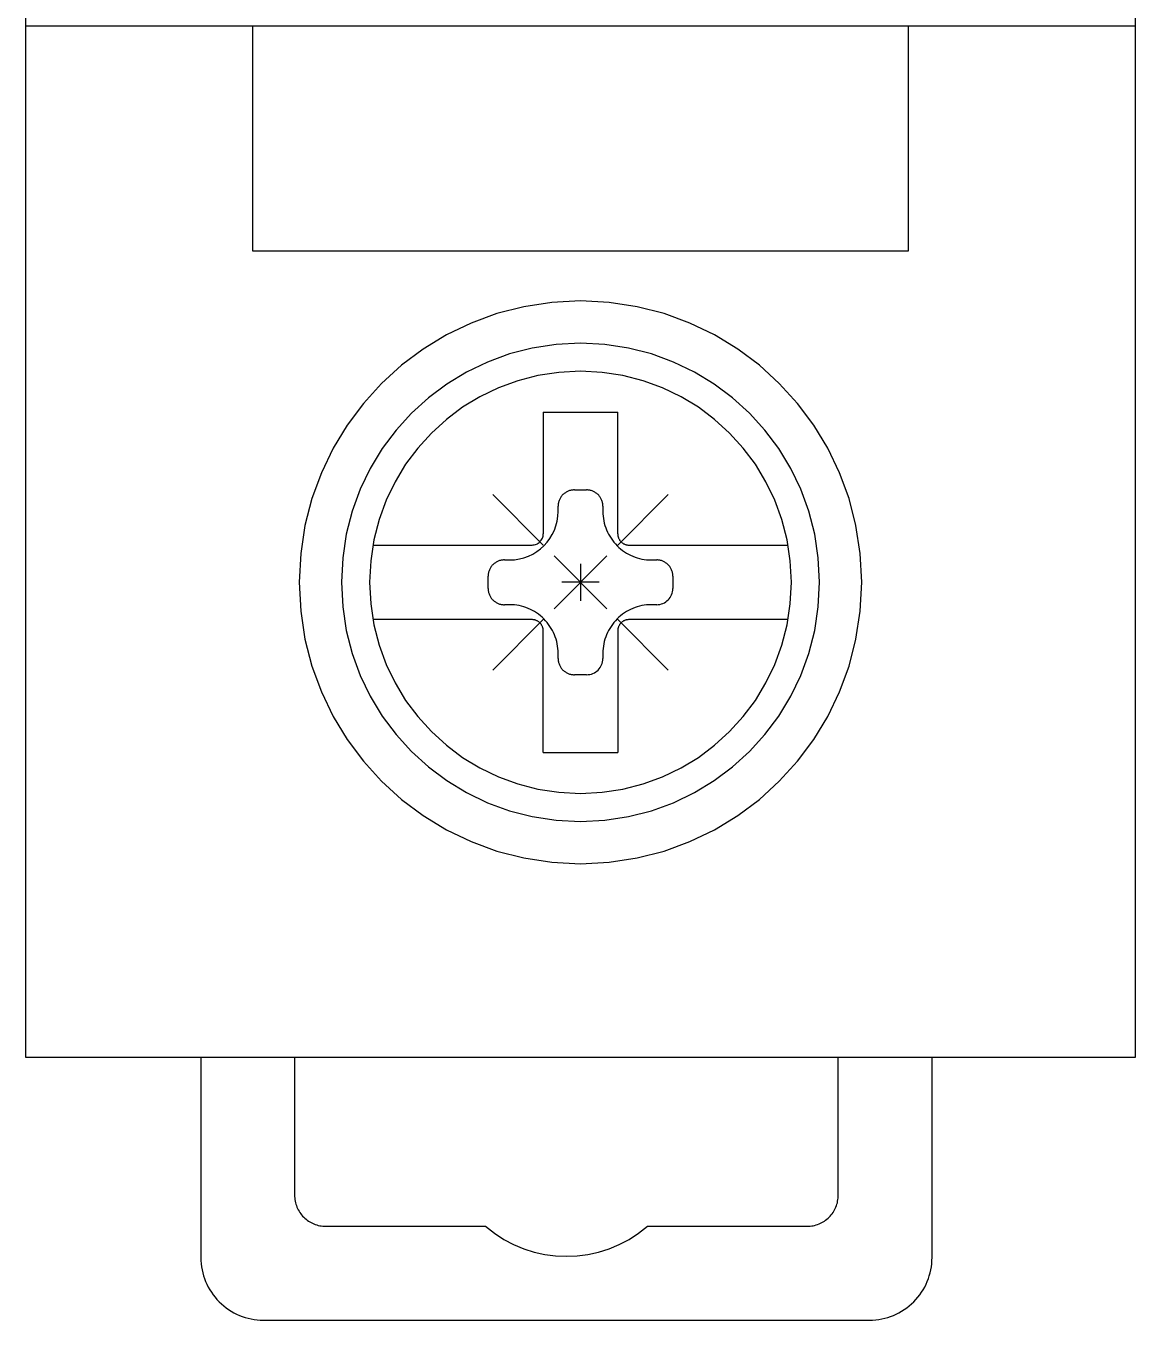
# Model space of a CAD drawing. Header units: millimetres. Extents: x 173893 to 258446, y -176540 to -123824.
# Drawn here: x 192818.97 to 192836.94, y -162010.49 to -161989.53 of the extents above; entities that cross this region are included whole.
import ezdxf

# ---------------------------------------------------------------- set-up
doc = ezdxf.new("R2010")
doc.units = ezdxf.units.MM
doc.header["$LTSCALE"] = 3

msp = doc.modelspace()

# ---------------------------------------------------------------- linework, layer by layer
for p, q in [((192818.967, -162006.235), (192818.967, -161926.754)), ((192836.939, -161926.754), (192836.939, -162006.235)), ((192818.967, -161989.529), (192836.939, -161989.529)), ((192822.637, -161989.529), (192822.637, -161993.174)), ((192833.268, -161993.174), (192833.268, -161989.529)), ((192822.637, -161993.174), (192833.268, -161993.174)), ((192827.034, -161994.076), (192826.598, -161994.188)), ((192827.487, -161994.007), (192827.034, -161994.076)), ((192827.953, -161993.984), (192827.487, -161994.007)), ((192828.418, -161994.007), (192827.953, -161993.984)), ((192827.953, -161993.984), (192827.953, -161993.984)), ((192828.871, -161994.076), (192828.418, -161994.007)), ((192829.307, -161994.188), (192828.871, -161994.076)), ((192826.598, -161994.188), (192826.179, -161994.342)), ((192829.726, -161994.342), (192829.307, -161994.188)), ((192825.781, -161994.534), (192825.405, -161994.762)), ((192826.179, -161994.342), (192825.781, -161994.534)), ((192830.124, -161994.534), (192829.726, -161994.342)), ((192830.5, -161994.762), (192830.124, -161994.534)), ((192827.172, -161994.746), (192826.801, -161994.841)), ((192827.557, -161994.687), (192827.172, -161994.746)), ((192827.953, -161994.667), (192827.557, -161994.687)), ((192828.348, -161994.687), (192827.953, -161994.667)), ((192827.953, -161994.667), (192827.953, -161994.667)), ((192828.733, -161994.746), (192828.348, -161994.687)), ((192829.104, -161994.841), (192828.733, -161994.746)), ((192825.405, -161994.762), (192825.054, -161995.024)), ((192826.801, -161994.841), (192826.445, -161994.972)), ((192829.46, -161994.972), (192829.104, -161994.841)), ((192830.851, -161995.024), (192830.5, -161994.762)), ((192825.054, -161995.024), (192824.731, -161995.318)), ((192826.106, -161995.135), (192825.787, -161995.329)), ((192826.445, -161994.972), (192826.106, -161995.135)), ((192827.603, -161995.14), (192827.264, -161995.192)), ((192827.953, -161995.123), (192827.603, -161995.14)), ((192828.302, -161995.14), (192827.953, -161995.123)), ((192827.953, -161995.123), (192827.953, -161995.123)), ((192828.641, -161995.192), (192828.302, -161995.14)), ((192829.798, -161995.135), (192829.46, -161994.972)), ((192830.118, -161995.329), (192829.798, -161995.135)), ((192831.174, -161995.318), (192830.851, -161995.024)), ((192824.731, -161995.318), (192824.437, -161995.642)), ((192825.787, -161995.329), (192825.489, -161995.552)), ((192826.936, -161995.276), (192826.622, -161995.391)), ((192827.264, -161995.192), (192826.936, -161995.276)), ((192828.969, -161995.276), (192828.641, -161995.192)), ((192829.283, -161995.391), (192828.969, -161995.276)), ((192830.416, -161995.552), (192830.118, -161995.329)), ((192831.468, -161995.642), (192831.174, -161995.318)), ((192825.489, -161995.552), (192825.214, -161995.802)), ((192826.324, -161995.535), (192826.042, -161995.706)), ((192826.622, -161995.391), (192826.324, -161995.535)), ((192829.581, -161995.535), (192829.283, -161995.391)), ((192829.863, -161995.706), (192829.581, -161995.535)), ((192830.691, -161995.802), (192830.416, -161995.552)), ((192824.437, -161995.642), (192824.174, -161995.993)), ((192826.042, -161995.706), (192825.779, -161995.903)), ((192827.349, -161995.782), (192827.349, -161997.754)), ((192827.349, -161995.782), (192828.556, -161995.782)), ((192828.556, -161997.754), (192828.556, -161995.782)), ((192830.126, -161995.903), (192829.863, -161995.706)), ((192831.731, -161995.993), (192831.468, -161995.642)), ((192824.174, -161995.993), (192823.946, -161996.368)), ((192825.214, -161995.802), (192824.964, -161996.076)), ((192825.779, -161995.903), (192825.536, -161996.124)), ((192830.369, -161996.124), (192830.126, -161995.903)), ((192830.941, -161996.076), (192830.691, -161995.802)), ((192831.959, -161996.368), (192831.731, -161995.993)), ((192824.964, -161996.076), (192824.741, -161996.375)), ((192825.536, -161996.124), (192825.316, -161996.366)), ((192830.589, -161996.366), (192830.369, -161996.124)), ((192831.164, -161996.375), (192830.941, -161996.076)), ((192823.946, -161996.368), (192823.754, -161996.767)), ((192824.741, -161996.375), (192824.547, -161996.694)), ((192825.316, -161996.366), (192825.119, -161996.629)), ((192830.786, -161996.629), (192830.589, -161996.366)), ((192831.358, -161996.694), (192831.164, -161996.375)), ((192832.151, -161996.767), (192831.959, -161996.368)), ((192825.119, -161996.629), (192824.948, -161996.911)), ((192830.957, -161996.911), (192830.786, -161996.629)), ((192823.754, -161996.767), (192823.601, -161997.185)), ((192824.547, -161996.694), (192824.384, -161997.033)), ((192831.521, -161997.033), (192831.358, -161996.694)), ((192832.304, -161997.185), (192832.151, -161996.767)), ((192824.384, -161997.033), (192824.254, -161997.388)), ((192824.948, -161996.911), (192824.804, -161997.21)), ((192827.789, -161997.051), (192827.777, -161997.055)), ((192827.802, -161997.049), (192827.789, -161997.051)), ((192827.814, -161997.046), (192827.802, -161997.049)), ((192827.827, -161997.045), (192827.814, -161997.046)), ((192827.84, -161997.044), (192827.827, -161997.045)), ((192827.853, -161997.044), (192827.84, -161997.044)), ((192827.853, -161997.044), (192827.853, -161997.044)), ((192827.853, -161997.044), (192828.052, -161997.044)), ((192828.065, -161997.044), (192828.052, -161997.044)), ((192828.078, -161997.045), (192828.065, -161997.044)), ((192828.091, -161997.046), (192828.078, -161997.045)), ((192828.104, -161997.049), (192828.091, -161997.046)), ((192828.116, -161997.051), (192828.104, -161997.049)), ((192828.128, -161997.055), (192828.116, -161997.051)), ((192831.101, -161997.21), (192830.957, -161996.911)), ((192831.651, -161997.388), (192831.521, -161997.033)), ((192823.601, -161997.185), (192823.489, -161997.622)), ((192824.804, -161997.21), (192824.689, -161997.524)), ((192826.53, -161997.117), (192827.349, -161997.937)), ((192827.596, -161997.254), (192827.593, -161997.267)), ((192827.598, -161997.242), (192827.596, -161997.254)), ((192827.602, -161997.23), (192827.598, -161997.242)), ((192827.606, -161997.217), (192827.602, -161997.23)), ((192827.611, -161997.205), (192827.606, -161997.217)), ((192827.616, -161997.194), (192827.611, -161997.205)), ((192827.621, -161997.182), (192827.616, -161997.194)), ((192827.628, -161997.171), (192827.621, -161997.182)), ((192827.635, -161997.16), (192827.628, -161997.171)), ((192827.642, -161997.15), (192827.635, -161997.16)), ((192827.65, -161997.14), (192827.642, -161997.15)), ((192827.658, -161997.13), (192827.65, -161997.14)), ((192827.668, -161997.12), (192827.658, -161997.13)), ((192827.677, -161997.111), (192827.668, -161997.12)), ((192827.668, -161997.12), (192827.668, -161997.12)), ((192827.687, -161997.103), (192827.677, -161997.111)), ((192827.697, -161997.095), (192827.687, -161997.103)), ((192827.707, -161997.088), (192827.697, -161997.095)), ((192827.718, -161997.081), (192827.707, -161997.088)), ((192827.729, -161997.074), (192827.718, -161997.081)), ((192827.741, -161997.069), (192827.729, -161997.074)), ((192827.753, -161997.063), (192827.741, -161997.069)), ((192827.765, -161997.059), (192827.753, -161997.063)), ((192827.777, -161997.055), (192827.765, -161997.059)), ((192828.141, -161997.059), (192828.128, -161997.055)), ((192828.153, -161997.063), (192828.141, -161997.059)), ((192828.164, -161997.069), (192828.153, -161997.063)), ((192828.176, -161997.074), (192828.164, -161997.069)), ((192828.187, -161997.081), (192828.176, -161997.074)), ((192828.198, -161997.088), (192828.187, -161997.081)), ((192828.208, -161997.095), (192828.198, -161997.088)), ((192828.219, -161997.103), (192828.208, -161997.095)), ((192828.228, -161997.111), (192828.219, -161997.103)), ((192828.238, -161997.12), (192828.228, -161997.111)), ((192828.247, -161997.13), (192828.238, -161997.12)), ((192828.238, -161997.12), (192828.238, -161997.12)), ((192828.255, -161997.14), (192828.247, -161997.13)), ((192828.263, -161997.15), (192828.255, -161997.14)), ((192828.271, -161997.16), (192828.263, -161997.15)), ((192828.277, -161997.171), (192828.271, -161997.16)), ((192828.284, -161997.182), (192828.277, -161997.171)), ((192828.289, -161997.194), (192828.284, -161997.182)), ((192828.295, -161997.205), (192828.289, -161997.194)), ((192828.299, -161997.217), (192828.295, -161997.205)), ((192828.303, -161997.23), (192828.299, -161997.217)), ((192828.307, -161997.242), (192828.303, -161997.23)), ((192828.31, -161997.254), (192828.307, -161997.242)), ((192828.312, -161997.267), (192828.31, -161997.254)), ((192828.556, -161997.937), (192829.375, -161997.117)), ((192831.216, -161997.524), (192831.101, -161997.21)), ((192832.416, -161997.622), (192832.304, -161997.185)), ((192824.254, -161997.388), (192824.158, -161997.76)), ((192827.575, -161997.549), (192827.586, -161997.471)), ((192827.586, -161997.471), (192827.591, -161997.391)), ((192827.592, -161997.28), (192827.591, -161997.293)), ((192827.591, -161997.293), (192827.591, -161997.306)), ((192827.591, -161997.391), (192827.591, -161997.306)), ((192827.593, -161997.267), (192827.592, -161997.28)), ((192828.313, -161997.28), (192828.312, -161997.267)), ((192828.314, -161997.293), (192828.313, -161997.28)), ((192828.315, -161997.306), (192828.314, -161997.293)), ((192828.315, -161997.306), (192828.315, -161997.391)), ((192828.315, -161997.306), (192828.315, -161997.306)), ((192828.315, -161997.391), (192828.315, -161997.391)), ((192828.315, -161997.391), (192828.316, -161997.43)), ((192828.316, -161997.43), (192828.318, -161997.468)), ((192828.318, -161997.468), (192828.323, -161997.507)), ((192831.747, -161997.76), (192831.651, -161997.388)), ((192823.489, -161997.622), (192823.42, -161998.074)), ((192824.689, -161997.524), (192824.605, -161997.851)), ((192827.529, -161997.697), (192827.555, -161997.625)), ((192827.555, -161997.625), (192827.575, -161997.549)), ((192828.323, -161997.507), (192828.33, -161997.545)), ((192828.33, -161997.545), (192828.338, -161997.582)), ((192828.338, -161997.582), (192828.349, -161997.619)), ((192828.349, -161997.619), (192828.361, -161997.656)), ((192828.361, -161997.656), (192828.375, -161997.692)), ((192831.3, -161997.851), (192831.216, -161997.524)), ((192832.485, -161998.074), (192832.416, -161997.622)), ((192824.158, -161997.76), (192824.1, -161998.144)), ((192824.605, -161997.851), (192824.553, -161998.191)), ((192827.283, -161997.895), (192827.296, -161997.883)), ((192827.296, -161997.883), (192827.307, -161997.87)), ((192827.307, -161997.87), (192827.318, -161997.856)), ((192827.318, -161997.856), (192827.327, -161997.841)), ((192827.327, -161997.841), (192827.335, -161997.825)), ((192827.335, -161997.825), (192827.341, -161997.808)), ((192827.341, -161997.808), (192827.346, -161997.791)), ((192827.346, -161997.791), (192827.348, -161997.773)), ((192827.348, -161997.773), (192827.349, -161997.754)), ((192827.36, -161997.947), (192827.411, -161997.891)), ((192827.411, -161997.891), (192827.456, -161997.831)), ((192827.456, -161997.831), (192827.495, -161997.766)), ((192827.495, -161997.766), (192827.529, -161997.697)), ((192828.375, -161997.692), (192828.39, -161997.727)), ((192828.39, -161997.727), (192828.407, -161997.761)), ((192828.407, -161997.761), (192828.426, -161997.795)), ((192828.426, -161997.795), (192828.447, -161997.827)), ((192828.447, -161997.827), (192828.469, -161997.859)), ((192828.469, -161997.859), (192828.493, -161997.889)), ((192828.493, -161997.889), (192828.518, -161997.919)), ((192828.556, -161997.754), (192828.556, -161997.754)), ((192828.556, -161997.754), (192828.556, -161997.763)), ((192828.556, -161997.763), (192828.557, -161997.772)), ((192828.557, -161997.772), (192828.558, -161997.781)), ((192828.558, -161997.781), (192828.559, -161997.79)), ((192828.559, -161997.79), (192828.561, -161997.798)), ((192828.561, -161997.798), (192828.564, -161997.807)), ((192828.564, -161997.807), (192828.566, -161997.816)), ((192828.566, -161997.816), (192828.57, -161997.824)), ((192828.57, -161997.824), (192828.573, -161997.832)), ((192828.573, -161997.832), (192828.577, -161997.84)), ((192828.577, -161997.84), (192828.582, -161997.848)), ((192828.582, -161997.848), (192828.586, -161997.855)), ((192828.586, -161997.855), (192828.592, -161997.863)), ((192828.592, -161997.863), (192828.597, -161997.87)), ((192828.597, -161997.87), (192828.603, -161997.876)), ((192828.603, -161997.876), (192828.609, -161997.883)), ((192828.609, -161997.883), (192828.609, -161997.883)), ((192828.609, -161997.883), (192828.616, -161997.889)), ((192828.616, -161997.889), (192828.623, -161997.895)), ((192831.352, -161998.191), (192831.3, -161997.851)), ((192831.805, -161998.144), (192831.747, -161997.76)), ((192823.42, -161998.074), (192823.396, -161998.54)), ((192824.589, -161997.937), (192827.167, -161997.937)), ((192827.11, -161998.116), (192827.178, -161998.083)), ((192827.167, -161997.937), (192827.186, -161997.935)), ((192827.167, -161997.937), (192827.167, -161997.937)), ((192827.178, -161998.083), (192827.243, -161998.043)), ((192827.186, -161997.935), (192827.204, -161997.933)), ((192827.204, -161997.933), (192827.221, -161997.928)), ((192827.221, -161997.928), (192827.238, -161997.922)), ((192827.238, -161997.922), (192827.254, -161997.914)), ((192827.243, -161998.043), (192827.304, -161997.998)), ((192827.254, -161997.914), (192827.269, -161997.905)), ((192827.269, -161997.905), (192827.283, -161997.895)), ((192827.304, -161997.998), (192827.36, -161997.947)), ((192828.518, -161997.919), (192828.545, -161997.947)), ((192828.545, -161997.947), (192828.545, -161997.947)), ((192828.545, -161997.947), (192828.574, -161997.974)), ((192828.574, -161997.974), (192828.603, -161998)), ((192828.603, -161998), (192828.633, -161998.023)), ((192828.623, -161997.895), (192828.63, -161997.901)), ((192828.63, -161997.901), (192828.637, -161997.906)), ((192828.633, -161998.023), (192828.665, -161998.046)), ((192828.637, -161997.906), (192828.644, -161997.911)), ((192828.644, -161997.911), (192828.652, -161997.915)), ((192828.652, -161997.915), (192828.66, -161997.919)), ((192828.66, -161997.919), (192828.668, -161997.923)), ((192828.665, -161998.046), (192828.698, -161998.066)), ((192828.668, -161997.923), (192828.677, -161997.926)), ((192828.677, -161997.926), (192828.685, -161997.929)), ((192828.685, -161997.929), (192828.694, -161997.931)), ((192828.694, -161997.931), (192828.702, -161997.933)), ((192828.698, -161998.066), (192828.731, -161998.085)), ((192828.702, -161997.933), (192828.711, -161997.934)), ((192828.711, -161997.934), (192828.72, -161997.936)), ((192828.72, -161997.936), (192828.729, -161997.936)), ((192828.729, -161997.936), (192828.738, -161997.937)), ((192828.731, -161998.085), (192828.765, -161998.102)), ((192828.738, -161997.937), (192831.316, -161997.937)), ((192832.509, -161998.54), (192832.485, -161998.074)), ((192824.1, -161998.144), (192824.08, -161998.54)), ((192824.553, -161998.191), (192824.535, -161998.54)), ((192826.493, -161998.305), (192826.487, -161998.317)), ((192826.5, -161998.295), (192826.493, -161998.305)), ((192826.507, -161998.284), (192826.5, -161998.295)), ((192826.516, -161998.274), (192826.507, -161998.284)), ((192826.524, -161998.264), (192826.516, -161998.274)), ((192826.533, -161998.255), (192826.524, -161998.264)), ((192826.542, -161998.246), (192826.533, -161998.255)), ((192826.533, -161998.255), (192826.533, -161998.255)), ((192826.552, -161998.237), (192826.542, -161998.246)), ((192826.562, -161998.229), (192826.552, -161998.237)), ((192826.573, -161998.222), (192826.562, -161998.229)), ((192826.584, -161998.215), (192826.573, -161998.222)), ((192826.595, -161998.209), (192826.584, -161998.215)), ((192826.606, -161998.203), (192826.595, -161998.209)), ((192826.618, -161998.198), (192826.606, -161998.203)), ((192826.63, -161998.193), (192826.618, -161998.198)), ((192826.642, -161998.189), (192826.63, -161998.193)), ((192826.654, -161998.186), (192826.642, -161998.189)), ((192826.667, -161998.183), (192826.654, -161998.186)), ((192826.68, -161998.181), (192826.667, -161998.183)), ((192826.693, -161998.179), (192826.68, -161998.181)), ((192826.705, -161998.178), (192826.693, -161998.179)), ((192826.719, -161998.178), (192826.705, -161998.178)), ((192826.719, -161998.178), (192826.803, -161998.178)), ((192826.719, -161998.178), (192826.719, -161998.178)), ((192826.803, -161998.178), (192826.884, -161998.174)), ((192826.803, -161998.178), (192826.803, -161998.178)), ((192826.884, -161998.174), (192826.962, -161998.162)), ((192826.962, -161998.162), (192827.037, -161998.142)), ((192827.037, -161998.142), (192827.11, -161998.116)), ((192827.526, -161998.967), (192828.379, -161998.113)), ((192827.526, -161998.113), (192828.379, -161998.967)), ((192827.953, -161998.238), (192827.953, -161998.842)), ((192828.765, -161998.102), (192828.801, -161998.118)), ((192828.801, -161998.118), (192828.836, -161998.132)), ((192828.836, -161998.132), (192828.873, -161998.144)), ((192828.873, -161998.144), (192828.91, -161998.154)), ((192828.91, -161998.154), (192828.948, -161998.163)), ((192828.948, -161998.163), (192828.986, -161998.169)), ((192828.986, -161998.169), (192829.024, -161998.174)), ((192829.024, -161998.174), (192829.063, -161998.177)), ((192829.063, -161998.177), (192829.102, -161998.178)), ((192829.102, -161998.178), (192829.187, -161998.178)), ((192829.2, -161998.178), (192829.187, -161998.178)), ((192829.213, -161998.179), (192829.2, -161998.178)), ((192829.225, -161998.181), (192829.213, -161998.179)), ((192829.238, -161998.183), (192829.225, -161998.181)), ((192829.251, -161998.186), (192829.238, -161998.183)), ((192829.263, -161998.189), (192829.251, -161998.186)), ((192829.275, -161998.193), (192829.263, -161998.189)), ((192829.287, -161998.198), (192829.275, -161998.193)), ((192829.299, -161998.203), (192829.287, -161998.198)), ((192829.31, -161998.209), (192829.299, -161998.203)), ((192829.321, -161998.215), (192829.31, -161998.209)), ((192829.332, -161998.222), (192829.321, -161998.215)), ((192829.343, -161998.229), (192829.332, -161998.222)), ((192829.353, -161998.237), (192829.343, -161998.229)), ((192829.363, -161998.246), (192829.353, -161998.237)), ((192829.372, -161998.255), (192829.363, -161998.246)), ((192829.381, -161998.264), (192829.372, -161998.255)), ((192829.372, -161998.255), (192829.372, -161998.255)), ((192829.39, -161998.274), (192829.381, -161998.264)), ((192829.398, -161998.284), (192829.39, -161998.274)), ((192829.405, -161998.295), (192829.398, -161998.284)), ((192829.412, -161998.305), (192829.405, -161998.295)), ((192829.418, -161998.317), (192829.412, -161998.305)), ((192831.37, -161998.54), (192831.352, -161998.191)), ((192831.825, -161998.54), (192831.805, -161998.144)), ((192826.457, -161998.414), (192826.456, -161998.427)), ((192826.456, -161998.427), (192826.456, -161998.44)), ((192826.456, -161998.64), (192826.456, -161998.44)), ((192826.459, -161998.401), (192826.457, -161998.414)), ((192826.461, -161998.389), (192826.459, -161998.401)), ((192826.464, -161998.376), (192826.461, -161998.389)), ((192826.467, -161998.364), (192826.464, -161998.376)), ((192826.471, -161998.352), (192826.467, -161998.364)), ((192826.476, -161998.34), (192826.471, -161998.352)), ((192826.481, -161998.328), (192826.476, -161998.34)), ((192826.487, -161998.317), (192826.481, -161998.328)), ((192829.424, -161998.328), (192829.418, -161998.317)), ((192829.429, -161998.34), (192829.424, -161998.328)), ((192829.434, -161998.352), (192829.429, -161998.34)), ((192829.438, -161998.364), (192829.434, -161998.352)), ((192829.441, -161998.376), (192829.438, -161998.364)), ((192829.444, -161998.389), (192829.441, -161998.376)), ((192829.446, -161998.401), (192829.444, -161998.389)), ((192829.448, -161998.414), (192829.446, -161998.401)), ((192829.449, -161998.427), (192829.448, -161998.414)), ((192829.449, -161998.44), (192829.449, -161998.427)), ((192829.449, -161998.44), (192829.449, -161998.44)), ((192829.449, -161998.44), (192829.449, -161998.64)), ((192823.396, -161998.54), (192823.396, -161998.54)), ((192823.396, -161998.54), (192823.42, -161999.006)), ((192824.08, -161998.54), (192824.08, -161998.54)), ((192824.08, -161998.54), (192824.1, -161998.936)), ((192824.535, -161998.54), (192824.535, -161998.54)), ((192824.535, -161998.54), (192824.553, -161998.889)), ((192826.456, -161998.64), (192826.456, -161998.64)), ((192826.456, -161998.64), (192826.456, -161998.653)), ((192826.456, -161998.653), (192826.457, -161998.666)), ((192826.457, -161998.666), (192826.459, -161998.678)), ((192826.459, -161998.678), (192826.461, -161998.691)), ((192826.461, -161998.691), (192826.464, -161998.704)), ((192826.464, -161998.704), (192826.467, -161998.716)), ((192826.467, -161998.716), (192826.471, -161998.728)), ((192826.471, -161998.728), (192826.476, -161998.74)), ((192828.254, -161998.54), (192827.651, -161998.54)), ((192829.429, -161998.742), (192829.437, -161998.718)), ((192829.437, -161998.718), (192829.444, -161998.693)), ((192829.444, -161998.693), (192829.448, -161998.667)), ((192829.448, -161998.667), (192829.449, -161998.64)), ((192831.352, -161998.889), (192831.37, -161998.54)), ((192831.37, -161998.54), (192831.37, -161998.54)), ((192831.805, -161998.936), (192831.825, -161998.54)), ((192831.825, -161998.54), (192831.825, -161998.54)), ((192832.485, -161999.006), (192832.509, -161998.54)), ((192832.509, -161998.54), (192832.509, -161998.54)), ((192824.1, -161998.936), (192824.158, -161999.321)), ((192824.553, -161998.889), (192824.605, -161999.229)), ((192826.476, -161998.74), (192826.481, -161998.752)), ((192826.481, -161998.752), (192826.487, -161998.763)), ((192826.487, -161998.763), (192826.493, -161998.774)), ((192826.493, -161998.774), (192826.5, -161998.785)), ((192826.5, -161998.785), (192826.507, -161998.796)), ((192826.507, -161998.796), (192826.516, -161998.806)), ((192826.516, -161998.806), (192826.524, -161998.816)), ((192826.524, -161998.816), (192826.533, -161998.825)), ((192826.533, -161998.825), (192826.533, -161998.825)), ((192826.533, -161998.825), (192826.542, -161998.834)), ((192826.542, -161998.834), (192826.552, -161998.843)), ((192826.552, -161998.843), (192826.562, -161998.851)), ((192826.562, -161998.851), (192826.573, -161998.858)), ((192826.573, -161998.858), (192826.584, -161998.865)), ((192826.584, -161998.865), (192826.595, -161998.871)), ((192826.595, -161998.871), (192826.606, -161998.877)), ((192826.606, -161998.877), (192826.618, -161998.882)), ((192826.618, -161998.882), (192826.63, -161998.887)), ((192826.63, -161998.887), (192826.642, -161998.891)), ((192826.642, -161998.891), (192826.654, -161998.894)), ((192826.654, -161998.894), (192826.667, -161998.897)), ((192826.667, -161998.897), (192826.68, -161998.899)), ((192826.68, -161998.899), (192826.693, -161998.901)), ((192826.693, -161998.901), (192826.705, -161998.902)), ((192826.705, -161998.902), (192826.719, -161998.902)), ((192826.803, -161998.902), (192826.719, -161998.902)), ((192826.842, -161998.903), (192826.803, -161998.902)), ((192826.881, -161998.906), (192826.842, -161998.903)), ((192826.919, -161998.911), (192826.881, -161998.906)), ((192826.958, -161998.917), (192826.919, -161998.911)), ((192826.995, -161998.926), (192826.958, -161998.917)), ((192827.032, -161998.936), (192826.995, -161998.926)), ((192827.069, -161998.948), (192827.032, -161998.936)), ((192828.873, -161998.936), (192828.836, -161998.948)), ((192828.91, -161998.926), (192828.873, -161998.936)), ((192828.948, -161998.917), (192828.91, -161998.926)), ((192828.986, -161998.911), (192828.948, -161998.917)), ((192829.024, -161998.906), (192828.986, -161998.911)), ((192829.063, -161998.903), (192829.024, -161998.906)), ((192829.102, -161998.902), (192829.063, -161998.903)), ((192829.187, -161998.902), (192829.102, -161998.902)), ((192829.102, -161998.902), (192829.102, -161998.902)), ((192829.187, -161998.902), (192829.213, -161998.901)), ((192829.187, -161998.902), (192829.187, -161998.902)), ((192829.213, -161998.901), (192829.24, -161998.897)), ((192829.24, -161998.897), (192829.265, -161998.89)), ((192829.265, -161998.89), (192829.289, -161998.882)), ((192829.289, -161998.882), (192829.312, -161998.87)), ((192829.312, -161998.87), (192829.333, -161998.857)), ((192829.333, -161998.857), (192829.354, -161998.842)), ((192829.354, -161998.842), (192829.372, -161998.825)), ((192829.372, -161998.825), (192829.389, -161998.807)), ((192829.389, -161998.807), (192829.404, -161998.786)), ((192829.404, -161998.786), (192829.417, -161998.765)), ((192829.417, -161998.765), (192829.429, -161998.742)), ((192831.3, -161999.229), (192831.352, -161998.889)), ((192831.747, -161999.321), (192831.805, -161998.936)), ((192823.42, -161999.006), (192823.489, -161999.458)), ((192827.167, -161999.144), (192824.589, -161999.144)), ((192826.53, -161999.963), (192827.349, -161999.144)), ((192827.105, -161998.962), (192827.069, -161998.948)), ((192827.14, -161998.978), (192827.105, -161998.962)), ((192827.174, -161998.995), (192827.14, -161998.978)), ((192827.176, -161999.144), (192827.167, -161999.144)), ((192827.207, -161999.014), (192827.174, -161998.995)), ((192827.185, -161999.145), (192827.176, -161999.144)), ((192827.194, -161999.146), (192827.185, -161999.145)), ((192827.203, -161999.147), (192827.194, -161999.146)), ((192827.211, -161999.149), (192827.203, -161999.147)), ((192827.24, -161999.034), (192827.207, -161999.014)), ((192827.272, -161999.057), (192827.24, -161999.034)), ((192827.302, -161999.08), (192827.272, -161999.057)), ((192827.332, -161999.106), (192827.302, -161999.08)), ((192827.36, -161999.133), (192827.332, -161999.106)), ((192827.387, -161999.161), (192827.36, -161999.133)), ((192827.36, -161999.133), (192827.36, -161999.133)), ((192828.545, -161999.133), (192828.518, -161999.161)), ((192828.574, -161999.106), (192828.545, -161999.133)), ((192828.545, -161999.133), (192828.545, -161999.133)), ((192828.556, -161999.144), (192829.375, -161999.963)), ((192828.603, -161999.08), (192828.574, -161999.106)), ((192828.633, -161999.057), (192828.603, -161999.08)), ((192828.665, -161999.034), (192828.633, -161999.057)), ((192828.698, -161999.014), (192828.665, -161999.034)), ((192828.702, -161999.147), (192828.694, -161999.149)), ((192828.731, -161998.995), (192828.698, -161999.014)), ((192828.711, -161999.146), (192828.702, -161999.147)), ((192828.72, -161999.145), (192828.711, -161999.146)), ((192828.729, -161999.144), (192828.72, -161999.145)), ((192828.738, -161999.144), (192828.729, -161999.144)), ((192828.765, -161998.978), (192828.731, -161998.995)), ((192828.738, -161999.144), (192828.738, -161999.144)), ((192831.316, -161999.144), (192828.738, -161999.144)), ((192828.801, -161998.962), (192828.765, -161998.978)), ((192828.836, -161998.948), (192828.801, -161998.962)), ((192832.416, -161999.458), (192832.485, -161999.006)), ((192824.158, -161999.321), (192824.254, -161999.692)), ((192824.605, -161999.229), (192824.689, -161999.556)), ((192827.22, -161999.151), (192827.211, -161999.149)), ((192827.228, -161999.154), (192827.22, -161999.151)), ((192827.237, -161999.158), (192827.228, -161999.154)), ((192827.245, -161999.161), (192827.237, -161999.158)), ((192827.253, -161999.165), (192827.245, -161999.161)), ((192827.26, -161999.169), (192827.253, -161999.165)), ((192827.268, -161999.174), (192827.26, -161999.169)), ((192827.275, -161999.179), (192827.268, -161999.174)), ((192827.282, -161999.185), (192827.275, -161999.179)), ((192827.289, -161999.191), (192827.282, -161999.185)), ((192827.296, -161999.197), (192827.289, -161999.191)), ((192827.302, -161999.204), (192827.296, -161999.197)), ((192827.296, -161999.197), (192827.296, -161999.197)), ((192827.308, -161999.21), (192827.302, -161999.204)), ((192827.313, -161999.217), (192827.308, -161999.21)), ((192827.319, -161999.225), (192827.313, -161999.217)), ((192827.323, -161999.232), (192827.319, -161999.225)), ((192827.328, -161999.24), (192827.323, -161999.232)), ((192827.332, -161999.248), (192827.328, -161999.24)), ((192827.335, -161999.256), (192827.332, -161999.248)), ((192827.339, -161999.264), (192827.335, -161999.256)), ((192827.341, -161999.273), (192827.339, -161999.264)), ((192827.344, -161999.281), (192827.341, -161999.273)), ((192827.346, -161999.29), (192827.344, -161999.281)), ((192827.347, -161999.299), (192827.346, -161999.29)), ((192827.348, -161999.308), (192827.347, -161999.299)), ((192827.349, -161999.317), (192827.348, -161999.308)), ((192827.349, -161999.326), (192827.349, -161999.317)), ((192827.349, -161999.326), (192827.349, -161999.326)), ((192827.349, -162001.298), (192827.349, -161999.326)), ((192827.412, -161999.191), (192827.387, -161999.161)), ((192827.436, -161999.221), (192827.412, -161999.191)), ((192827.458, -161999.253), (192827.436, -161999.221)), ((192827.479, -161999.285), (192827.458, -161999.253)), ((192827.498, -161999.319), (192827.479, -161999.285)), ((192827.515, -161999.353), (192827.498, -161999.319)), ((192827.531, -161999.388), (192827.515, -161999.353)), ((192828.39, -161999.353), (192828.375, -161999.388)), ((192828.407, -161999.319), (192828.39, -161999.353)), ((192828.426, -161999.285), (192828.407, -161999.319)), ((192828.447, -161999.253), (192828.426, -161999.285)), ((192828.469, -161999.221), (192828.447, -161999.253)), ((192828.493, -161999.191), (192828.469, -161999.221)), ((192828.518, -161999.161), (192828.493, -161999.191)), ((192828.557, -161999.308), (192828.556, -161999.317)), ((192828.556, -161999.317), (192828.556, -161999.326)), ((192828.556, -161999.326), (192828.556, -162001.298)), ((192828.558, -161999.299), (192828.557, -161999.308)), ((192828.559, -161999.29), (192828.558, -161999.299)), ((192828.561, -161999.281), (192828.559, -161999.29)), ((192828.564, -161999.273), (192828.561, -161999.281)), ((192828.566, -161999.264), (192828.564, -161999.273)), ((192828.57, -161999.256), (192828.566, -161999.264)), ((192828.573, -161999.248), (192828.57, -161999.256)), ((192828.577, -161999.24), (192828.573, -161999.248)), ((192828.582, -161999.232), (192828.577, -161999.24)), ((192828.586, -161999.225), (192828.582, -161999.232)), ((192828.592, -161999.217), (192828.586, -161999.225)), ((192828.597, -161999.21), (192828.592, -161999.217)), ((192828.603, -161999.204), (192828.597, -161999.21)), ((192828.609, -161999.197), (192828.603, -161999.204)), ((192828.616, -161999.191), (192828.609, -161999.197)), ((192828.609, -161999.197), (192828.609, -161999.197)), ((192828.623, -161999.185), (192828.616, -161999.191)), ((192828.63, -161999.179), (192828.623, -161999.185)), ((192828.637, -161999.174), (192828.63, -161999.179)), ((192828.644, -161999.169), (192828.637, -161999.174)), ((192828.652, -161999.165), (192828.644, -161999.169)), ((192828.66, -161999.161), (192828.652, -161999.165)), ((192828.668, -161999.158), (192828.66, -161999.161)), ((192828.677, -161999.154), (192828.668, -161999.158)), ((192828.685, -161999.151), (192828.677, -161999.154)), ((192828.694, -161999.149), (192828.685, -161999.151)), ((192831.216, -161999.556), (192831.3, -161999.229)), ((192831.651, -161999.692), (192831.747, -161999.321)), ((192823.489, -161999.458), (192823.601, -161999.895)), ((192824.689, -161999.556), (192824.804, -161999.87)), ((192827.544, -161999.424), (192827.531, -161999.388)), ((192827.556, -161999.46), (192827.544, -161999.424)), ((192827.567, -161999.497), (192827.556, -161999.46)), ((192827.575, -161999.535), (192827.567, -161999.497)), ((192827.582, -161999.573), (192827.575, -161999.535)), ((192828.33, -161999.535), (192828.323, -161999.573)), ((192828.338, -161999.497), (192828.33, -161999.535)), ((192828.349, -161999.46), (192828.338, -161999.497)), ((192828.361, -161999.424), (192828.349, -161999.46)), ((192828.375, -161999.388), (192828.361, -161999.424)), ((192831.101, -161999.87), (192831.216, -161999.556)), ((192832.304, -161999.895), (192832.416, -161999.458)), ((192824.254, -161999.692), (192824.384, -162000.048)), ((192827.587, -161999.612), (192827.582, -161999.573)), ((192827.59, -161999.65), (192827.587, -161999.612)), ((192827.591, -161999.69), (192827.59, -161999.65)), ((192827.591, -161999.774), (192827.591, -161999.69)), ((192827.591, -161999.69), (192827.591, -161999.69)), ((192827.591, -161999.774), (192827.591, -161999.774)), ((192827.591, -161999.774), (192827.591, -161999.787)), ((192828.313, -161999.801), (192828.315, -161999.774)), ((192828.316, -161999.65), (192828.315, -161999.69)), ((192828.315, -161999.69), (192828.315, -161999.774)), ((192828.318, -161999.612), (192828.316, -161999.65)), ((192828.323, -161999.573), (192828.318, -161999.612)), ((192831.521, -162000.048), (192831.651, -161999.692)), ((192823.601, -161999.895), (192823.754, -162000.313)), ((192824.804, -161999.87), (192824.948, -162000.169)), ((192827.591, -161999.787), (192827.592, -161999.8)), ((192827.592, -161999.8), (192827.593, -161999.813)), ((192827.593, -161999.813), (192827.596, -161999.826)), ((192827.596, -161999.826), (192827.598, -161999.838)), ((192827.598, -161999.838), (192827.602, -161999.85)), ((192827.602, -161999.85), (192827.606, -161999.862)), ((192827.606, -161999.862), (192827.611, -161999.875)), ((192827.611, -161999.875), (192827.616, -161999.886)), ((192827.616, -161999.886), (192827.621, -161999.898)), ((192827.621, -161999.898), (192827.628, -161999.909)), ((192827.628, -161999.909), (192827.635, -161999.92)), ((192827.635, -161999.92), (192827.642, -161999.93)), ((192827.642, -161999.93), (192827.65, -161999.94)), ((192827.65, -161999.94), (192827.658, -161999.95)), ((192827.658, -161999.95), (192827.668, -161999.96)), ((192827.668, -161999.96), (192827.668, -161999.96)), ((192827.668, -161999.96), (192827.677, -161999.969)), ((192827.677, -161999.969), (192827.687, -161999.977)), ((192827.687, -161999.977), (192827.697, -161999.985)), ((192827.697, -161999.985), (192827.707, -161999.992)), ((192828.199, -161999.992), (192828.219, -161999.977)), ((192828.219, -161999.977), (192828.238, -161999.96)), ((192828.238, -161999.96), (192828.255, -161999.941)), ((192828.255, -161999.941), (192828.27, -161999.921)), ((192828.27, -161999.921), (192828.283, -161999.899)), ((192828.283, -161999.899), (192828.294, -161999.876)), ((192828.294, -161999.876), (192828.303, -161999.852)), ((192828.303, -161999.852), (192828.309, -161999.827)), ((192828.309, -161999.827), (192828.313, -161999.801)), ((192830.957, -162000.169), (192831.101, -161999.87)), ((192832.151, -162000.314), (192832.304, -161999.895)), ((192824.384, -162000.048), (192824.547, -162000.386)), ((192824.948, -162000.169), (192825.119, -162000.451)), ((192827.707, -161999.992), (192827.718, -161999.999)), ((192827.718, -161999.999), (192827.729, -162000.006)), ((192827.729, -162000.006), (192827.741, -162000.011)), ((192827.741, -162000.011), (192827.753, -162000.017)), ((192827.753, -162000.017), (192827.765, -162000.021)), ((192827.765, -162000.021), (192827.777, -162000.025)), ((192827.777, -162000.025), (192827.789, -162000.028)), ((192827.789, -162000.028), (192827.802, -162000.031)), ((192827.802, -162000.031), (192827.814, -162000.034)), ((192827.814, -162000.034), (192827.827, -162000.035)), ((192827.827, -162000.035), (192827.84, -162000.036)), ((192827.84, -162000.036), (192827.853, -162000.037)), ((192828.052, -162000.037), (192827.853, -162000.037)), ((192828.052, -162000.037), (192828.079, -162000.035)), ((192828.052, -162000.037), (192828.052, -162000.037)), ((192828.079, -162000.035), (192828.105, -162000.031)), ((192828.105, -162000.031), (192828.13, -162000.025)), ((192828.13, -162000.025), (192828.154, -162000.016)), ((192828.154, -162000.016), (192828.177, -162000.005)), ((192828.177, -162000.005), (192828.199, -161999.992)), ((192830.786, -162000.451), (192830.957, -162000.169)), ((192831.358, -162000.386), (192831.521, -162000.048)), ((192823.754, -162000.313), (192823.946, -162000.712)), ((192824.547, -162000.386), (192824.741, -162000.705)), ((192831.164, -162000.705), (192831.358, -162000.386)), ((192831.959, -162000.712), (192832.151, -162000.314)), ((192825.119, -162000.451), (192825.316, -162000.714)), ((192830.589, -162000.714), (192830.786, -162000.451)), ((192823.946, -162000.712), (192824.174, -162001.087)), ((192824.741, -162000.705), (192824.964, -162001.003)), ((192825.316, -162000.714), (192825.536, -162000.956)), ((192830.369, -162000.956), (192830.589, -162000.714)), ((192830.941, -162001.003), (192831.164, -162000.705)), ((192831.731, -162001.087), (192831.959, -162000.712)), ((192824.964, -162001.003), (192825.214, -162001.279)), ((192825.536, -162000.956), (192825.779, -162001.177)), ((192830.126, -162001.177), (192830.369, -162000.956)), ((192830.691, -162001.279), (192830.941, -162001.003)), ((192824.174, -162001.087), (192824.437, -162001.438)), ((192825.779, -162001.177), (192826.042, -162001.374)), ((192829.863, -162001.374), (192830.126, -162001.177)), ((192831.468, -162001.438), (192831.731, -162001.087)), ((192824.437, -162001.438), (192824.731, -162001.762)), ((192825.214, -162001.279), (192825.489, -162001.528)), ((192826.042, -162001.374), (192826.324, -162001.545)), ((192827.349, -162001.298), (192828.556, -162001.298)), ((192829.581, -162001.545), (192829.863, -162001.374)), ((192830.416, -162001.528), (192830.691, -162001.279)), ((192831.174, -162001.762), (192831.468, -162001.438)), ((192825.489, -162001.528), (192825.787, -162001.751)), ((192826.324, -162001.545), (192826.622, -162001.689)), ((192829.283, -162001.689), (192829.581, -162001.545)), ((192830.118, -162001.751), (192830.416, -162001.528)), ((192824.731, -162001.762), (192825.054, -162002.056)), ((192825.787, -162001.751), (192826.106, -162001.945)), ((192826.622, -162001.689), (192826.936, -162001.803)), ((192826.936, -162001.803), (192827.264, -162001.888)), ((192828.641, -162001.888), (192828.969, -162001.803)), ((192828.969, -162001.803), (192829.283, -162001.689)), ((192829.798, -162001.945), (192830.118, -162001.751)), ((192830.851, -162002.056), (192831.174, -162001.762)), ((192825.054, -162002.056), (192825.405, -162002.318)), ((192826.106, -162001.945), (192826.445, -162002.109)), ((192827.264, -162001.888), (192827.603, -162001.94)), ((192827.603, -162001.94), (192827.953, -162001.957)), ((192827.953, -162001.957), (192828.302, -162001.94)), ((192827.953, -162001.957), (192827.953, -162001.957)), ((192828.302, -162001.94), (192828.641, -162001.888)), ((192829.46, -162002.109), (192829.798, -162001.945)), ((192830.5, -162002.318), (192830.851, -162002.056)), ((192826.445, -162002.109), (192826.801, -162002.239)), ((192826.801, -162002.239), (192827.172, -162002.334)), ((192828.733, -162002.334), (192829.104, -162002.239)), ((192829.104, -162002.239), (192829.46, -162002.109)), ((192825.405, -162002.318), (192825.781, -162002.546)), ((192827.172, -162002.334), (192827.557, -162002.393)), ((192827.557, -162002.393), (192827.953, -162002.413)), ((192827.953, -162002.413), (192828.348, -162002.393)), ((192827.953, -162002.413), (192827.953, -162002.413)), ((192828.348, -162002.393), (192828.733, -162002.334)), ((192830.124, -162002.546), (192830.5, -162002.318)), ((192825.781, -162002.546), (192826.179, -162002.738)), ((192829.726, -162002.738), (192830.124, -162002.546)), ((192826.179, -162002.738), (192826.598, -162002.891)), ((192826.598, -162002.891), (192827.034, -162003.004)), ((192828.871, -162003.004), (192829.307, -162002.891)), ((192829.307, -162002.891), (192829.726, -162002.738)), ((192827.034, -162003.004), (192827.487, -162003.073)), ((192827.487, -162003.073), (192827.953, -162003.096)), ((192827.953, -162003.096), (192828.418, -162003.073)), ((192827.953, -162003.096), (192827.953, -162003.096)), ((192828.418, -162003.073), (192828.871, -162003.004)), ((192836.939, -162006.235), (192818.967, -162006.235)), ((192821.802, -162006.235), (192821.802, -162009.475)), ((192823.32, -162006.235), (192823.32, -162008.463)), ((192832.129, -162008.463), (192832.129, -162006.235)), ((192833.648, -162009.475), (192833.648, -162006.235)), ((192823.32, -162008.463), (192823.32, -162008.463)), ((192823.32, -162008.463), (192823.321, -162008.488)), ((192823.321, -162008.488), (192823.323, -162008.513)), ((192823.323, -162008.513), (192823.326, -162008.537)), ((192823.326, -162008.537), (192823.33, -162008.562)), ((192823.33, -162008.562), (192823.336, -162008.586)), ((192832.114, -162008.586), (192832.119, -162008.562)), ((192832.119, -162008.562), (192832.124, -162008.537)), ((192832.124, -162008.537), (192832.127, -162008.513)), ((192832.127, -162008.513), (192832.128, -162008.488)), ((192832.128, -162008.488), (192832.129, -162008.463)), ((192823.336, -162008.586), (192823.342, -162008.61)), ((192823.342, -162008.61), (192823.35, -162008.633)), ((192823.35, -162008.633), (192823.359, -162008.656)), ((192823.359, -162008.656), (192823.369, -162008.679)), ((192823.369, -162008.679), (192823.38, -162008.701)), ((192823.38, -162008.701), (192823.392, -162008.722)), ((192823.392, -162008.722), (192823.405, -162008.743)), ((192823.405, -162008.743), (192823.42, -162008.764)), ((192823.42, -162008.764), (192823.435, -162008.783)), ((192823.435, -162008.783), (192823.451, -162008.802)), ((192831.998, -162008.802), (192832.014, -162008.783)), ((192832.014, -162008.783), (192832.03, -162008.764)), ((192832.03, -162008.764), (192832.044, -162008.743)), ((192832.044, -162008.743), (192832.057, -162008.722)), ((192832.057, -162008.722), (192832.069, -162008.701)), ((192832.069, -162008.701), (192832.081, -162008.679)), ((192832.081, -162008.679), (192832.091, -162008.656)), ((192832.091, -162008.656), (192832.099, -162008.633)), ((192832.099, -162008.633), (192832.107, -162008.61)), ((192832.107, -162008.61), (192832.114, -162008.586)), ((192823.451, -162008.802), (192823.469, -162008.821)), ((192823.469, -162008.821), (192823.469, -162008.821)), ((192823.469, -162008.821), (192823.487, -162008.838)), ((192823.487, -162008.838), (192823.506, -162008.854)), ((192823.506, -162008.854), (192823.525, -162008.869)), ((192823.525, -162008.869), (192823.546, -162008.884)), ((192823.546, -162008.884), (192823.567, -162008.897)), ((192823.567, -162008.897), (192823.588, -162008.909)), ((192823.588, -162008.909), (192823.61, -162008.92)), ((192823.61, -162008.92), (192823.633, -162008.93)), ((192823.633, -162008.93), (192823.656, -162008.939)), ((192823.656, -162008.939), (192823.679, -162008.947)), ((192823.679, -162008.947), (192823.703, -162008.954)), ((192823.703, -162008.954), (192823.727, -162008.959)), ((192823.727, -162008.959), (192823.752, -162008.963)), ((192823.752, -162008.963), (192823.777, -162008.966)), ((192823.777, -162008.966), (192823.802, -162008.968)), ((192823.802, -162008.968), (192823.827, -162008.969)), ((192823.827, -162008.969), (192826.411, -162008.969)), ((192826.411, -162008.969), (192826.411, -162008.969)), ((192826.411, -162008.969), (192826.557, -162009.082)), ((192828.893, -162009.082), (192829.039, -162008.969)), ((192829.039, -162008.969), (192831.623, -162008.969)), ((192831.623, -162008.969), (192831.648, -162008.968)), ((192831.623, -162008.969), (192831.623, -162008.969)), ((192831.648, -162008.968), (192831.673, -162008.966)), ((192831.673, -162008.966), (192831.698, -162008.963)), ((192831.698, -162008.963), (192831.722, -162008.959)), ((192831.722, -162008.959), (192831.746, -162008.954)), ((192831.746, -162008.954), (192831.77, -162008.947)), ((192831.77, -162008.947), (192831.794, -162008.939)), ((192831.794, -162008.939), (192831.817, -162008.93)), ((192831.817, -162008.93), (192831.839, -162008.92)), ((192831.839, -162008.92), (192831.861, -162008.909)), ((192831.861, -162008.909), (192831.883, -162008.897)), ((192831.883, -162008.897), (192831.904, -162008.884)), ((192831.904, -162008.884), (192831.924, -162008.869)), ((192831.924, -162008.869), (192831.944, -162008.854)), ((192831.944, -162008.854), (192831.963, -162008.838)), ((192831.963, -162008.838), (192831.981, -162008.821)), ((192831.981, -162008.821), (192831.998, -162008.802)), ((192831.981, -162008.821), (192831.981, -162008.821)), ((192826.557, -162009.082), (192826.71, -162009.181)), ((192826.71, -162009.181), (192826.869, -162009.264)), ((192828.58, -162009.264), (192828.739, -162009.181)), ((192828.739, -162009.181), (192828.893, -162009.082)), ((192826.869, -162009.264), (192827.034, -162009.332)), ((192827.034, -162009.332), (192827.203, -162009.385)), ((192827.203, -162009.385), (192827.375, -162009.423)), ((192828.074, -162009.423), (192828.246, -162009.385)), ((192828.246, -162009.385), (192828.415, -162009.332)), ((192828.415, -162009.332), (192828.58, -162009.264)), ((192821.802, -162009.475), (192821.802, -162009.475)), ((192821.802, -162009.475), (192821.803, -162009.525)), ((192821.803, -162009.525), (192821.807, -162009.575)), ((192821.807, -162009.575), (192821.813, -162009.625)), ((192821.813, -162009.625), (192821.821, -162009.674)), ((192827.375, -162009.423), (192827.549, -162009.445)), ((192827.549, -162009.445), (192827.725, -162009.453)), ((192827.725, -162009.453), (192827.9, -162009.445)), ((192827.9, -162009.445), (192828.074, -162009.423)), ((192833.628, -162009.674), (192833.637, -162009.625)), ((192833.637, -162009.625), (192833.643, -162009.575)), ((192833.643, -162009.575), (192833.647, -162009.525)), ((192833.647, -162009.525), (192833.648, -162009.475)), ((192821.821, -162009.674), (192821.832, -162009.722)), ((192821.832, -162009.722), (192821.845, -162009.769)), ((192821.845, -162009.769), (192821.861, -162009.816)), ((192821.861, -162009.816), (192821.879, -162009.863)), ((192833.571, -162009.863), (192833.589, -162009.816)), ((192833.589, -162009.816), (192833.604, -162009.769)), ((192833.604, -162009.769), (192833.617, -162009.722)), ((192833.617, -162009.722), (192833.628, -162009.674)), ((192821.879, -162009.863), (192821.899, -162009.908)), ((192821.899, -162009.908), (192821.921, -162009.952)), ((192821.921, -162009.952), (192821.945, -162009.995)), ((192821.945, -162009.995), (192821.972, -162010.037)), ((192821.972, -162010.037), (192822, -162010.077)), ((192833.449, -162010.077), (192833.478, -162010.037)), ((192833.478, -162010.037), (192833.504, -162009.995)), ((192833.504, -162009.995), (192833.529, -162009.952)), ((192833.529, -162009.952), (192833.551, -162009.908)), ((192833.551, -162009.908), (192833.571, -162009.863)), ((192822, -162010.077), (192822.031, -162010.117)), ((192822.031, -162010.117), (192822.063, -162010.155)), ((192822.063, -162010.155), (192822.098, -162010.191)), ((192822.098, -162010.191), (192822.098, -162010.191)), ((192822.098, -162010.191), (192822.134, -162010.226)), ((192822.134, -162010.226), (192822.172, -162010.258)), ((192833.277, -162010.258), (192833.315, -162010.226)), ((192833.315, -162010.226), (192833.351, -162010.191)), ((192833.351, -162010.191), (192833.386, -162010.155)), ((192833.351, -162010.191), (192833.351, -162010.191)), ((192833.386, -162010.155), (192833.419, -162010.117)), ((192833.419, -162010.117), (192833.449, -162010.077)), ((192822.172, -162010.258), (192822.212, -162010.289)), ((192822.212, -162010.289), (192822.252, -162010.317)), ((192822.252, -162010.317), (192822.294, -162010.344)), ((192822.294, -162010.344), (192822.337, -162010.368)), ((192822.337, -162010.368), (192822.381, -162010.39)), ((192822.381, -162010.39), (192822.427, -162010.411)), ((192822.427, -162010.411), (192822.473, -162010.428)), ((192822.473, -162010.428), (192822.52, -162010.444)), ((192822.52, -162010.444), (192822.567, -162010.457)), ((192822.567, -162010.457), (192822.616, -162010.468)), ((192832.834, -162010.468), (192832.882, -162010.457)), ((192832.882, -162010.457), (192832.93, -162010.444)), ((192832.93, -162010.444), (192832.977, -162010.428)), ((192832.977, -162010.428), (192833.023, -162010.411)), ((192833.023, -162010.411), (192833.068, -162010.39)), ((192833.068, -162010.39), (192833.112, -162010.368)), ((192833.112, -162010.368), (192833.155, -162010.344)), ((192833.155, -162010.344), (192833.197, -162010.317)), ((192833.197, -162010.317), (192833.238, -162010.289)), ((192833.238, -162010.289), (192833.277, -162010.258)), ((192822.616, -162010.468), (192822.664, -162010.476)), ((192822.664, -162010.476), (192822.714, -162010.483)), ((192822.714, -162010.483), (192822.764, -162010.486)), ((192822.764, -162010.486), (192822.814, -162010.488)), ((192822.814, -162010.488), (192832.635, -162010.488)), ((192832.635, -162010.488), (192832.686, -162010.486)), ((192832.635, -162010.488), (192832.635, -162010.488)), ((192832.686, -162010.486), (192832.735, -162010.483)), ((192832.735, -162010.483), (192832.785, -162010.476)), ((192832.785, -162010.476), (192832.834, -162010.468))]:
    msp.add_line(p, q)

doc.saveas('drawing.dxf')
